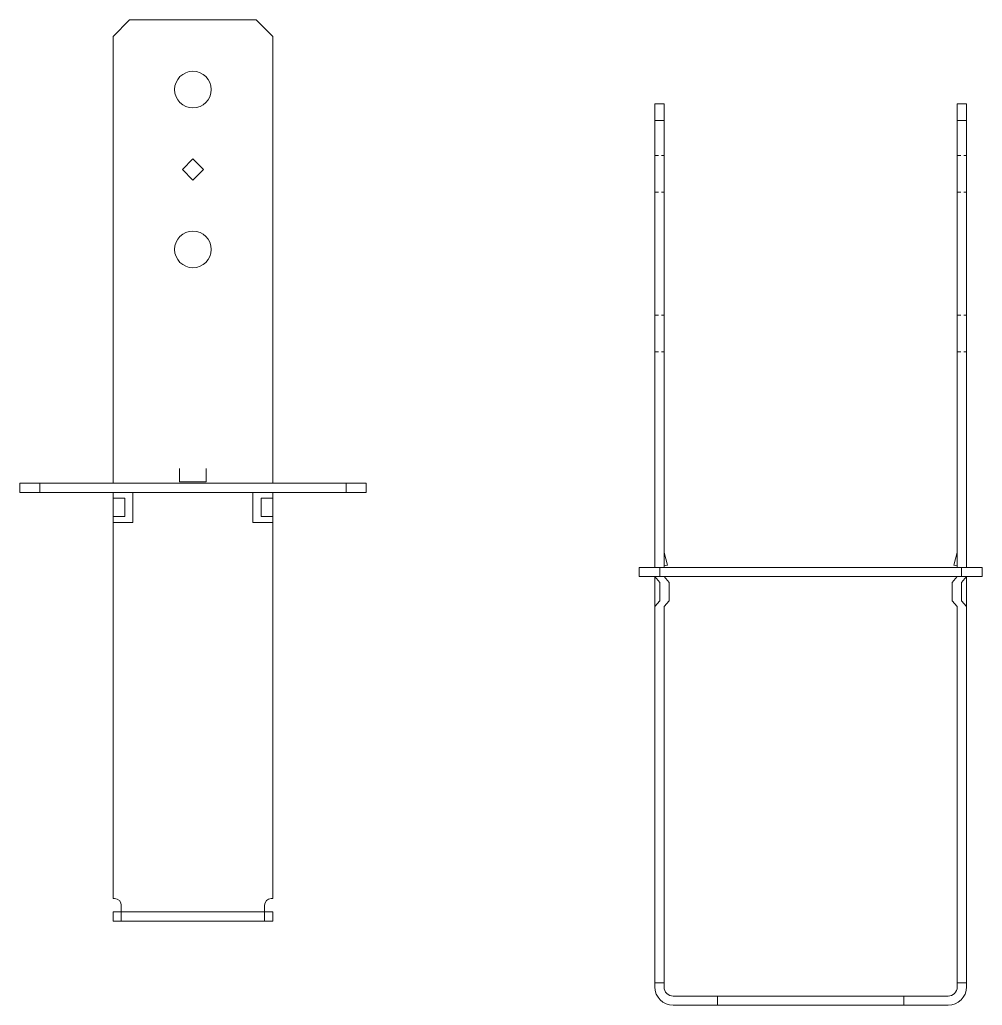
# Model space of a CAD drawing. Header units: inches. Extents: x 23376 to 25615, y 13129 to 14827.
# Drawn here: x 24752.55 to 24770.6, y 13984.54 to 14003.04 of the extents above; entities that cross this region are included whole.
import ezdxf

# ---------------------------------------------------------------- set-up
doc = ezdxf.new("R2010")
doc.units = ezdxf.units.IN
doc.header["$MEASUREMENT"] = 0
doc.layers.add('STEEL', color=5, linetype='Continuous', lineweight=20)

# ---------------------------------------------------------------- blocks, each defined once
blk = doc.blocks.new('CB66-f')
for p, q in [((-2.923, 16.923), (-2.923, 8.22)), ((-2.923, 16.923), (-2.75, 16.923)), ((-2.75, 16.923), (-2.75, 8.221)), ((2.75, 16.923), (2.75, 8.221)), ((2.75, 16.923), (2.923, 16.923)), ((2.923, 16.923), (2.923, 8.22)), ((-2.923, 16.61), (-2.75, 16.61)), ((2.75, 16.61), (2.923, 16.61)), ((-2.923, 15.954), (-2.856, 15.954)), ((-2.797, 15.954), (-2.75, 15.954)), ((2.75, 15.954), (2.817, 15.954)), ((2.876, 15.954), (2.923, 15.954)), ((-2.923, 15.267), (-2.856, 15.267)), ((-2.797, 15.267), (-2.75, 15.267)), ((2.75, 15.267), (2.817, 15.267)), ((2.876, 15.267), (2.923, 15.267)), ((-2.923, 12.954), (-2.856, 12.954)), ((-2.797, 12.954), (-2.75, 12.954)), ((2.75, 12.954), (2.817, 12.954)), ((2.876, 12.954), (2.923, 12.954)), ((-2.923, 12.267), (-2.856, 12.267)), ((-2.797, 12.267), (-2.75, 12.267)), ((2.75, 12.267), (2.817, 12.267)), ((2.876, 12.267), (2.923, 12.267)), ((-2.75, 8.498), (-2.688, 8.265)), ((2.75, 8.498), (2.687, 8.265)), ((-3.22, 8.221), (3.22, 8.221)), ((-3.22, 8.048), (-3.22, 8.221)), ((-2.828, 8.048), (-2.828, 8.221)), ((-2.688, 8.265), (-2.75, 8.248)), ((2.687, 8.265), (2.75, 8.248)), ((2.828, 8.048), (2.828, 8.221)), ((3.22, 8.048), (3.22, 8.221)), ((-3.22, 8.048), (3.22, 8.048)), ((-2.923, 8.048), (-2.923, 0.346)), ((-2.829, 7.939), (-2.923, 8.048)), ((-2.75, 8.048), (-2.656, 7.939)), ((2.75, 8.048), (2.656, 7.939)), ((2.829, 7.939), (2.923, 8.048)), ((2.923, 8.048), (2.923, 0.346)), ((-2.829, 7.939), (-2.829, 7.595)), ((-2.656, 7.939), (-2.656, 7.595)), ((2.656, 7.939), (2.656, 7.595)), ((2.829, 7.595), (2.829, 7.939)), ((-2.923, 7.486), (-2.829, 7.595)), ((-2.656, 7.595), (-2.75, 7.486)), ((2.656, 7.595), (2.75, 7.486)), ((2.923, 7.486), (2.829, 7.595)), ((-2.75, 7.486), (-2.75, 0.346)), ((2.75, 7.486), (2.75, 0.346)), ((-2.923, 0.423), (-2.75, 0.423)), ((2.75, 0.423), (2.923, 0.423)), ((-2.577, 0.173), (2.577, 0.173)), ((-2.577, 0), (2.577, 0)), ((-1.75, 0.173), (-1.75, 0)), ((1.75, 0.173), (1.75, 0))]:
    blk.add_line(p, q)
for centre, radius, start, end in [((-2.577, 0.346), 0.346, 180, 270), ((-2.577, 0.346), 0.173, 180, 270), ((2.577, 0.346), 0.346, 270, 0), ((2.577, 0.346), 0.173, 270, 0)]:
    blk.add_arc(centre, radius, start, end)
blk = doc.blocks.new('CB66-l')
for p, q in [((-1.188, 16.923), (-1.5, 16.61)), ((1.187, 16.923), (-1.188, 16.923)), ((1.187, 16.923), (1.5, 16.61)), ((-1.5, 16.61), (-1.5, 8.221)), ((1.5, 8.221), (1.5, 16.61)), ((-0.25, 8.498), (-0.25, 8.248)), ((0.25, 8.248), (0.25, 8.498)), ((1.5, 8.221), (-3.25, 8.221)), ((-3.25, 8.221), (-3.25, 8.048)), ((-2.875, 8.221), (-2.875, 8.048)), ((-0.25, 8.248), (0.25, 8.248)), ((3.25, 8.221), (1.5, 8.221)), ((2.875, 8.221), (2.875, 8.048)), ((3.25, 8.221), (3.25, 8.048)), ((-3.25, 8.048), (1.5, 8.048)), ((-1.5, 8.048), (-1.5, 0.423)), ((-1.125, 8.048), (-1.125, 7.486)), ((1.125, 8.048), (1.125, 7.486)), ((1.5, 0.423), (1.5, 8.048)), ((1.5, 8.048), (3.25, 8.048)), ((-1.281, 7.939), (-1.5, 7.939)), ((-1.281, 7.939), (-1.281, 7.595)), ((1.281, 7.939), (1.281, 7.595)), ((1.281, 7.939), (1.5, 7.939)), ((-1.281, 7.595), (-1.5, 7.595)), ((1.281, 7.595), (1.5, 7.595)), ((-1.125, 7.486), (-1.5, 7.486)), ((1.125, 7.486), (1.5, 7.486)), ((-1.5, 0.423), (-1.469, 0.423)), ((1.469, 0.423), (1.5, 0.423)), ((-1.344, 0.298), (-1.344, 0)), ((1.344, 0), (1.344, 0.298)), ((-1.5, 0.173), (-1.5, 0)), ((-1.5, 0.173), (-1.344, 0.173)), ((-1.5, 0), (1.5, 0)), ((-1.344, 0.173), (1.344, 0.173)), ((1.344, 0.173), (1.5, 0.173)), ((1.5, 0), (1.5, 0.173))]:
    blk.add_line(p, q)
blk.add_lwpolyline([(0, 14.309), (-0.199, 14.111), (0, 13.912), (0.199, 14.111)], close=True)
for centre in [(0, 15.611), (0, 12.611)]:
    blk.add_circle(centre, 0.344)
for centre, start, end in [((-1.469, 0.298), 0, 90), ((1.469, 0.298), 90, 180)]:
    blk.add_arc(centre, 0.125, start, end)

msp = doc.modelspace()

# ---------------------------------------------------------------- block references
at = {"layer": 'STEEL', "color": 5}
for name, p in [('CB66-l', (24755.79582, 13986.11454)), ('CB66-f', (24767.38473, 13984.53588))]:
    msp.add_blockref(name, p, dxfattribs=at)

doc.saveas('drawing.dxf')
